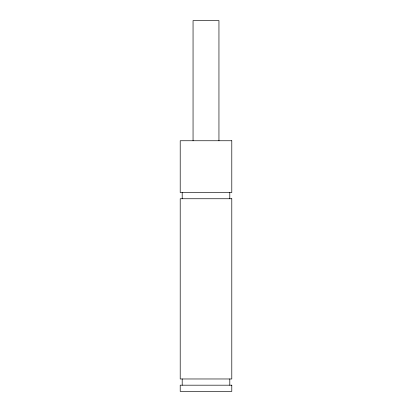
<?xml version="1.0" encoding="UTF-8"?>
<svg xmlns="http://www.w3.org/2000/svg" width="412" height="412" viewBox="0 0 412 412"><rect width="100%" height="100%" fill="white"/><g stroke="black" fill="none" stroke-linecap="round" stroke-linejoin="round"><path stroke-width="0.62" d="M229.803 192.533L229.803 198.749M229.803 378.973L229.803 385.184M218.947 140.75L218.947 20.6L193.053 20.6L193.053 140.75M182.197 192.533L182.197 198.749M182.197 378.973L182.197 385.184M231.791 140.75L180.209 140.75L180.209 192.533L231.791 192.533L231.791 140.75M231.791 198.749L180.209 198.749L180.209 378.973L231.791 378.973L231.791 198.749M231.791 385.184L180.209 385.184L180.209 391.4L231.791 391.4L231.791 385.184"/></g></svg>
